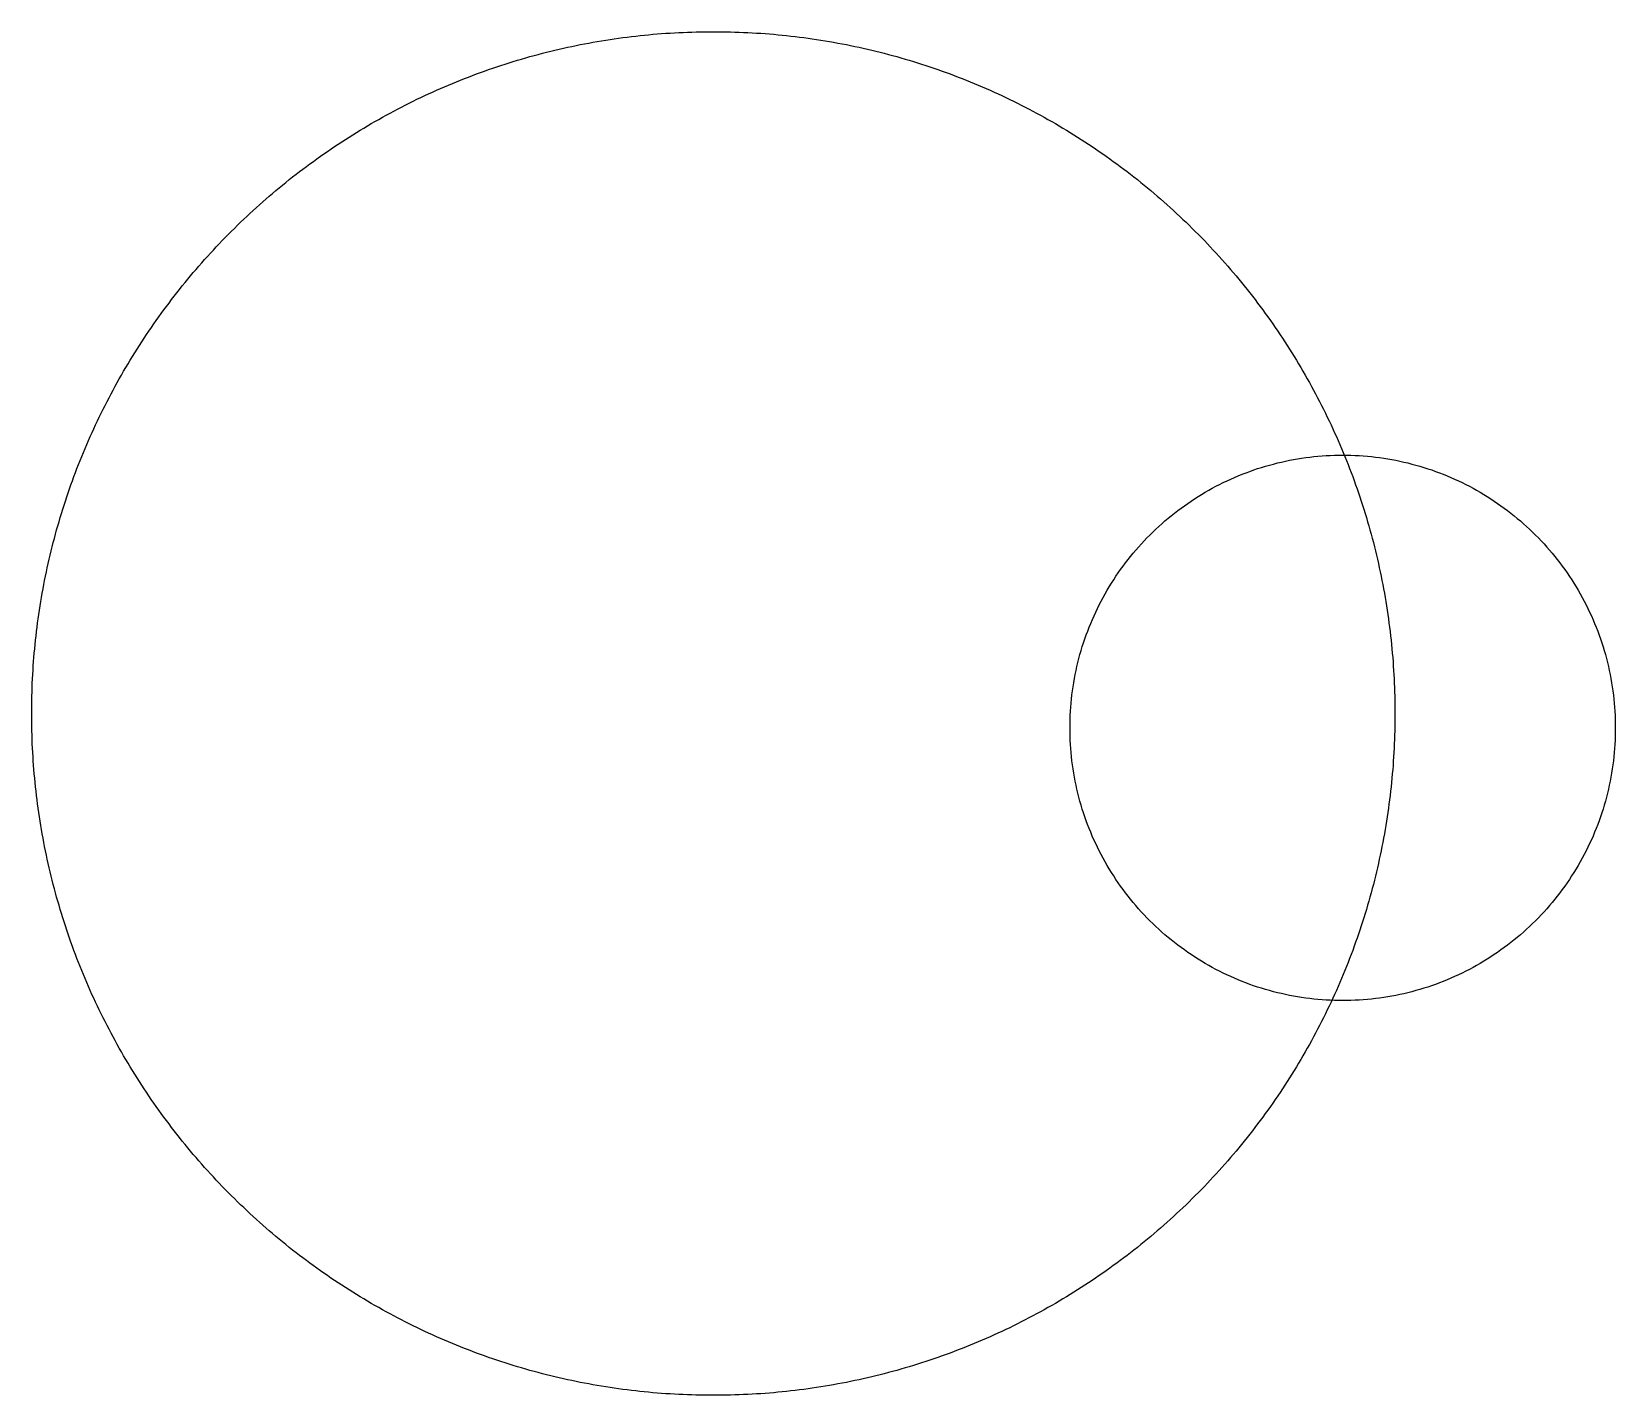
# Model space of a CAD drawing. Extents: x 0.4 to 13.3, y 0.4 to 11.5.
import ezdxf

# ---------------------------------------------------------------- set-up
doc = ezdxf.new("R2010")
doc.units = 0
doc.layers.add('Layer_1', color=7, linetype='CONTINUOUS')

msp = doc.modelspace()

# ---------------------------------------------------------------- linework, layer by layer
at = {"layer": 'Layer_1', "color": 1}
msp.add_lwpolyline([(11.536166, 5.98489), (11.536166, 5.98489)], dxfattribs=at)
at = {"layer": 'Layer_1', "color": 7}
msp.add_lwpolyline([(13.330499, 5.868052), (13.330499, 5.868052)], dxfattribs=at)
at = {"layer": 'Layer_1', "color": 1}
for points in [[(5.145672, 11.471471), (5.238036, 11.485505), (5.331147, 11.497264), (5.424947, 11.506686)], [(5.424947, 11.506686), (5.517793, 11.516013), (5.611314, 11.523051), (5.705452, 11.527743)], [(5.705452, 11.527743), (5.798494, 11.532381), (5.892138, 11.534728), (5.986331, 11.534728)], [(5.986331, 11.534728), (6.080619, 11.534728), (6.174357, 11.532376), (6.267491, 11.527729)], [(6.267491, 11.527729), (6.3617, 11.523028), (6.45529, 11.515978), (6.548205, 11.506637)], [(6.548205, 11.506637), (6.641897, 11.497217), (6.734903, 11.485466), (6.827162, 11.471445)], [(4.324181, 11.281534), (4.413352, 11.309489), (4.503492, 11.335254), (4.594538, 11.358766)], [(4.594538, 11.358766), (4.685098, 11.382153), (4.776554, 11.403311), (4.868844, 11.422179)], [(4.868844, 11.422179), (4.960321, 11.44088), (5.052617, 11.457331), (5.145672, 11.471471)], [(6.827162, 11.471445), (6.920241, 11.457298), (7.01256, 11.44084), (7.104059, 11.42213)], [(7.104059, 11.42213), (7.196223, 11.403284), (7.287556, 11.382153), (7.377994, 11.3588)], [(7.377994, 11.3588), (7.469079, 11.33528), (7.559257, 11.309505), (7.648465, 11.281539)], [(4.058047, 11.190574), (4.145735, 11.223068), (4.234468, 11.253409), (4.324181, 11.281534)], [(7.648465, 11.281539), (7.738126, 11.253431), (7.826808, 11.223109), (7.914446, 11.190637)], [(3.79695, 11.086172), (3.882884, 11.123103), (3.969938, 11.157925), (4.058047, 11.190574)], [(7.914446, 11.190637), (8.002598, 11.157975), (8.089694, 11.123138), (8.17567, 11.086191)], [(3.292567, 10.838296), (3.374363, 10.883792), (3.457429, 10.927281), (3.541699, 10.968694)], [(3.541699, 10.968694), (3.625611, 11.009932), (3.710717, 11.049114), (3.79695, 11.086172)], [(8.17567, 11.086191), (8.262042, 11.049073), (8.347282, 11.009827), (8.431326, 10.968516)], [(8.431326, 10.968516), (8.515513, 10.927135), (8.598498, 10.883684), (8.680216, 10.838229)], [(3.050327, 10.695396), (3.129751, 10.745005), (3.21052, 10.79266), (3.292567, 10.838296)], [(8.680216, 10.838229), (8.762248, 10.792599), (8.843002, 10.74495), (8.922412, 10.695348)], [(2.815735, 10.540483), (2.892537, 10.594036), (2.970757, 10.645696), (3.050327, 10.695396)], [(8.922412, 10.695348), (9.002021, 10.645622), (9.080278, 10.593934), (9.157116, 10.540351)], [(2.589238, 10.373896), (2.663269, 10.431279), (2.738791, 10.486831), (2.815735, 10.540483)], [(9.157116, 10.540351), (9.234007, 10.486732), (9.309476, 10.431216), (9.383457, 10.373871)], [(2.37122, 10.195917), (2.442349, 10.257037), (2.515045, 10.316386), (2.589238, 10.373896)], [(9.383457, 10.373871), (9.457638, 10.316369), (9.530323, 10.257029), (9.601442, 10.195918)], [(2.162618, 10.007331), (2.230541, 10.071918), (2.300097, 10.134803), (2.37122, 10.195917)], [(9.601442, 10.195918), (9.672581, 10.13479), (9.742154, 10.071889), (9.810092, 10.007286)], [(1.963937, 9.808652), (2.028486, 9.876533), (2.094736, 9.942782), (2.162618, 10.007331)], [(9.810092, 10.007286), (9.877973, 9.942736), (9.944222, 9.876486), (10.008771, 9.808604)], [(1.775305, 9.600001), (1.836433, 9.671141), (1.899333, 9.740714), (1.963937, 9.808652)], [(10.008771, 9.808604), (10.073358, 9.740682), (10.136243, 9.671125), (10.197357, 9.600003)], [(1.597352, 9.382016), (1.654853, 9.456198), (1.714194, 9.528882), (1.775305, 9.600001)], [(10.197357, 9.600003), (10.258477, 9.528873), (10.317826, 9.456177), (10.375335, 9.381984)], [(1.430872, 9.155675), (1.484491, 9.232566), (1.540007, 9.308036), (1.597352, 9.382016)], [(10.375335, 9.381984), (10.432719, 9.307953), (10.488271, 9.232431), (10.541923, 9.155486)], [(1.275875, 8.920971), (1.325601, 9.00058), (1.377289, 9.078837), (1.430872, 9.155675)], [(10.541923, 9.155486), (10.595475, 9.078685), (10.647135, 9.000465), (10.696835, 8.920895)], [(1.132994, 8.678775), (1.178624, 8.760807), (1.226273, 8.841562), (1.275875, 8.920971)], [(10.696835, 8.920895), (10.746444, 8.841471), (10.7941, 8.760702), (10.839736, 8.678654)], [(1.002707, 8.429885), (1.044088, 8.514072), (1.087539, 8.597058), (1.132994, 8.678775)], [(10.839736, 8.678654), (10.885232, 8.596858), (10.92872, 8.513792), (10.970134, 8.429522)], [(0.885032, 8.174228), (0.92215, 8.2606), (0.961397, 8.345841), (1.002707, 8.429885)], [(10.970134, 8.429522), (11.011372, 8.34561), (11.050553, 8.260505), (11.087612, 8.174272)], [(0.780586, 7.913005), (0.813248, 8.001157), (0.848085, 8.088253), (0.885032, 8.174228)], [(11.087612, 8.174272), (11.124542, 8.088337), (11.159364, 8.001283), (11.192013, 7.913175)], [(0.689685, 7.647024), (0.717793, 7.736685), (0.748115, 7.825367), (0.780586, 7.913005)], [(11.192013, 7.913175), (11.224507, 7.825486), (11.254848, 7.736754), (11.282973, 7.64704)], [(0.612424, 7.376553), (0.635944, 7.467637), (0.661718, 7.557815), (0.689685, 7.647024)], [(11.282973, 7.64704), (11.310928, 7.557869), (11.336693, 7.467729), (11.360205, 7.376683)], [(0.549094, 7.102618), (0.56794, 7.194782), (0.58907, 7.286114), (0.612424, 7.376553)], [(11.360205, 7.376683), (11.383592, 7.286123), (11.40475, 7.194667), (11.423618, 7.102377)], [(0.499779, 6.82572), (0.513925, 6.918799), (0.530384, 7.011118), (0.549094, 7.102618)], [(11.423618, 7.102377), (11.442319, 7.0109), (11.45877, 6.918604), (11.47291, 6.825549)], [(0.464587, 6.546763), (0.474007, 6.640456), (0.485757, 6.733461), (0.499779, 6.82572)], [(11.47291, 6.825549), (11.486944, 6.733185), (11.498702, 6.640074), (11.508125, 6.546274)], [(0.443495, 6.266049), (0.448195, 6.360258), (0.455245, 6.453849), (0.464587, 6.546763)], [(11.508125, 6.546274), (11.517451, 6.453428), (11.524489, 6.359907), (11.529182, 6.265769)], [(0.436496, 5.98489), (0.436496, 6.079177), (0.438847, 6.172915), (0.443495, 6.266049)], [(11.529182, 6.265769), (11.53382, 6.172727), (11.536166, 6.079083), (11.536166, 5.98489)], [(0.443481, 5.704011), (0.438843, 5.797052), (0.436496, 5.890697), (0.436496, 5.98489)], [(11.536166, 5.98489), (11.536166, 5.890602), (11.533815, 5.796864), (11.529168, 5.70373)], [(0.464538, 5.423506), (0.455211, 5.516352), (0.448173, 5.609873), (0.443481, 5.704011)], [(11.529168, 5.70373), (11.524467, 5.609521), (11.517417, 5.515931), (11.508076, 5.423017)], [(0.499753, 5.144231), (0.485718, 5.236595), (0.47396, 5.329706), (0.464538, 5.423506)], [(11.508076, 5.423017), (11.498656, 5.329324), (11.486905, 5.236319), (11.472883, 5.14406)], [(0.549045, 4.867403), (0.530344, 4.95888), (0.513893, 5.051176), (0.499753, 5.144231)], [(11.472883, 5.14406), (11.458737, 5.050981), (11.442279, 4.958662), (11.423569, 4.867163)], [(0.612457, 4.593098), (0.58907, 4.683657), (0.567912, 4.775113), (0.549045, 4.867403)], [(11.423569, 4.867163), (11.404723, 4.774999), (11.383592, 4.683666), (11.360239, 4.593228)], [(0.68969, 4.32274), (0.661735, 4.411912), (0.63597, 4.502052), (0.612457, 4.593098)], [(11.360239, 4.593228), (11.336719, 4.502143), (11.310944, 4.411965), (11.282978, 4.322757)], [(0.780649, 4.056606), (0.748156, 4.144294), (0.717815, 4.233027), (0.68969, 4.32274)], [(11.282978, 4.322757), (11.25487, 4.233096), (11.224548, 4.144414), (11.192076, 4.056776)], [(0.885051, 3.795509), (0.848121, 3.881443), (0.813299, 3.968497), (0.780649, 4.056606)], [(11.192076, 4.056776), (11.159414, 3.968624), (11.124577, 3.881528), (11.08763, 3.795553)], [(1.002529, 3.540259), (0.961291, 3.624171), (0.92211, 3.709276), (0.885051, 3.795509)], [(11.08763, 3.795553), (11.050513, 3.709181), (11.011266, 3.62394), (10.969956, 3.539896)], [(1.132927, 3.291127), (1.087431, 3.372923), (1.043943, 3.455989), (1.002529, 3.540259)], [(10.969956, 3.539896), (10.928575, 3.455709), (10.885124, 3.372724), (10.839668, 3.291006)], [(1.275827, 3.048886), (1.226218, 3.12831), (1.178563, 3.20908), (1.132927, 3.291127)], [(10.839668, 3.291006), (10.794039, 3.208974), (10.746389, 3.12822), (10.696788, 3.04881)], [(1.43074, 2.814295), (1.377187, 2.891097), (1.325527, 2.969317), (1.275827, 3.048886)], [(10.696788, 3.04881), (10.647062, 2.969201), (10.595374, 2.890944), (10.541791, 2.814106)], [(1.597327, 2.587798), (1.539944, 2.661828), (1.484392, 2.73735), (1.43074, 2.814295)], [(10.541791, 2.814106), (10.488172, 2.737215), (10.432656, 2.661746), (10.37531, 2.587766)], [(1.775306, 2.369779), (1.714185, 2.440909), (1.654836, 2.513604), (1.597327, 2.587798)], [(10.37531, 2.587766), (10.317809, 2.513584), (10.258469, 2.440899), (10.197358, 2.36978)], [(1.963891, 2.161178), (1.899304, 2.2291), (1.836419, 2.298657), (1.775306, 2.369779)], [(10.197358, 2.36978), (10.13623, 2.298641), (10.073329, 2.229068), (10.008726, 2.16113)], [(2.162571, 1.962496), (2.094689, 2.027046), (2.02844, 2.093295), (1.963891, 2.161178)], [(10.008726, 2.16113), (9.944176, 2.093249), (9.877927, 2.027), (9.810044, 1.962451)], [(2.371221, 1.773864), (2.300081, 1.834992), (2.230509, 1.897893), (2.162571, 1.962496)], [(9.810044, 1.962451), (9.742122, 1.897864), (9.672565, 1.834979), (9.601443, 1.773865)], [(2.589206, 1.595911), (2.515024, 1.653413), (2.44234, 1.712753), (2.371221, 1.773864)], [(9.601443, 1.773865), (9.530313, 1.712745), (9.457618, 1.653396), (9.383424, 1.595886)], [(2.815546, 1.429431), (2.738656, 1.48305), (2.663186, 1.538566), (2.589206, 1.595911)], [(9.383424, 1.595886), (9.309394, 1.538503), (9.233872, 1.482951), (9.156927, 1.429299)], [(3.050251, 1.274434), (2.970642, 1.32416), (2.892385, 1.375848), (2.815546, 1.429431)], [(9.156927, 1.429299), (9.080125, 1.375746), (9.001906, 1.324086), (8.922336, 1.274386)], [(3.292446, 1.131553), (3.210414, 1.177183), (3.12966, 1.224832), (3.050251, 1.274434)], [(8.922336, 1.274386), (8.842912, 1.224778), (8.762143, 1.177122), (8.680095, 1.131486)], [(3.541337, 1.001266), (3.45715, 1.042647), (3.374164, 1.086098), (3.292446, 1.131553)], [(8.680095, 1.131486), (8.598299, 1.08599), (8.515233, 1.042502), (8.430963, 1.001088)], [(3.796993, 0.883591), (3.710621, 0.920709), (3.62538, 0.959956), (3.541337, 1.001266)], [(8.430963, 1.001088), (8.347051, 0.95985), (8.261946, 0.920668), (8.175713, 0.88361)], [(4.058216, 0.779145), (3.970064, 0.811807), (3.882968, 0.846644), (3.796993, 0.883591)], [(4.324198, 0.688243), (4.234536, 0.716351), (4.145855, 0.746673), (4.058216, 0.779145)], [(7.914616, 0.779208), (7.826928, 0.746714), (7.738195, 0.716373), (7.648482, 0.688248)], [(8.175713, 0.88361), (8.089779, 0.84668), (8.002725, 0.811857), (7.914616, 0.779208)], [(4.594668, 0.610982), (4.503584, 0.634502), (4.413406, 0.660277), (4.324198, 0.688243)], [(7.648482, 0.688248), (7.55931, 0.660294), (7.46917, 0.634528), (7.378124, 0.611016)], [(4.868604, 0.547652), (4.776439, 0.566499), (4.685107, 0.587629), (4.594668, 0.610982)], [(5.145501, 0.498338), (5.052422, 0.512484), (4.960103, 0.528942), (4.868604, 0.547652)], [(7.103818, 0.547603), (7.012342, 0.528902), (6.920045, 0.512451), (6.82699, 0.498311)], [(7.378124, 0.611016), (7.287564, 0.587629), (7.196108, 0.566471), (7.103818, 0.547603)], [(5.424458, 0.463145), (5.330765, 0.472565), (5.23776, 0.484316), (5.145501, 0.498338)], [(5.705172, 0.442053), (5.610963, 0.446754), (5.517372, 0.453804), (5.424458, 0.463145)], [(5.986331, 0.435055), (5.892044, 0.435055), (5.798305, 0.437406), (5.705172, 0.442053)], [(6.267211, 0.442039), (6.174169, 0.437401), (6.080524, 0.435055), (5.986331, 0.435055)], [(6.547715, 0.463096), (6.454869, 0.45377), (6.361349, 0.446732), (6.267211, 0.442039)], [(6.82699, 0.498311), (6.734627, 0.484277), (6.641515, 0.472519), (6.547715, 0.463096)]]:
    msp.add_open_spline(points, degree=3, dxfattribs=at)
at = {"layer": 'Layer_1', "color": 7}
for points in [[(10.323541, 7.944436), (10.406552, 7.975918), (10.491943, 8.002564), (10.579369, 8.024031)], [(10.579369, 8.024031), (10.665464, 8.045172), (10.753534, 8.06129), (10.843249, 8.072057)], [(10.843249, 8.072057), (10.930886, 8.082575), (11.020093, 8.087987), (11.110564, 8.087987)], [(11.110564, 8.087987), (11.20111, 8.087987), (11.29039, 8.082566), (11.378097, 8.072031)], [(11.378097, 8.072031), (11.467785, 8.061258), (11.555828, 8.045137), (11.641899, 8.023997)], [(11.641899, 8.023997), (11.729471, 8.002488), (11.815001, 7.975782), (11.898143, 7.944226)], [(10.078906, 7.834214), (10.15777, 7.87568), (10.239434, 7.91254), (10.323541, 7.944436)], [(11.898143, 7.944226), (11.982155, 7.912339), (12.06373, 7.875499), (12.142509, 7.834063)], [(9.849584, 7.695329), (9.922944, 7.746049), (9.999506, 7.792466), (10.078906, 7.834214)], [(12.142509, 7.834063), (12.221833, 7.792341), (12.298324, 7.745958), (12.371617, 7.695279)], [(9.638569, 7.529814), (9.705428, 7.589082), (9.77589, 7.644377), (9.849584, 7.695329)], [(12.371617, 7.695279), (12.445306, 7.644326), (12.515763, 7.58903), (12.582618, 7.529762)], [(9.448855, 7.340106), (9.50823, 7.407081), (9.571592, 7.470441), (9.638569, 7.529814)], [(12.582618, 7.529762), (12.649593, 7.470387), (12.712953, 7.407025), (12.772326, 7.340048)], [(9.283337, 7.129104), (9.33429, 7.202794), (9.389586, 7.273251), (9.448855, 7.340106)], [(12.772326, 7.340048), (12.831594, 7.273188), (12.886889, 7.202726), (12.937841, 7.129032)], [(9.144553, 6.899996), (9.186276, 6.97932), (9.232658, 7.055811), (9.283337, 7.129104)], [(12.937841, 7.129032), (12.988561, 7.055673), (13.034978, 6.979111), (13.076726, 6.89971)], [(9.034391, 6.65563), (9.066277, 6.739643), (9.103117, 6.821217), (9.144553, 6.899996)], [(13.076726, 6.89971), (13.118192, 6.820846), (13.155052, 6.739182), (13.186948, 6.655076)], [(8.954619, 6.399386), (8.976129, 6.486959), (9.002834, 6.572488), (9.034391, 6.65563)], [(13.186948, 6.655076), (13.218429, 6.572064), (13.245075, 6.486674), (13.266543, 6.399248)], [(8.906585, 6.135585), (8.917358, 6.225273), (8.933479, 6.313316), (8.954619, 6.399386)], [(13.266543, 6.399248), (13.287683, 6.313152), (13.303802, 6.225082), (13.314569, 6.135367)], [(8.890629, 5.868052), (8.890629, 5.958598), (8.89605, 6.047878), (8.906585, 6.135585)], [(13.314569, 6.135367), (13.325087, 6.04773), (13.330499, 5.958523), (13.330499, 5.868052)], [(8.906559, 5.600738), (8.896041, 5.688375), (8.890629, 5.777582), (8.890629, 5.868052)], [(13.330499, 5.868052), (13.330499, 5.777507), (13.325078, 5.688227), (13.314543, 5.60052)], [(8.954585, 5.336857), (8.933445, 5.422953), (8.917326, 5.511023), (8.906559, 5.600738)], [(13.314543, 5.60052), (13.30377, 5.510832), (13.287649, 5.422789), (13.266509, 5.336719)], [(9.03418, 5.081029), (9.002699, 5.164041), (8.976053, 5.249431), (8.954585, 5.336857)], [(13.266509, 5.336719), (13.245, 5.249146), (13.218294, 5.163617), (13.186738, 5.080475)], [(9.144403, 4.836395), (9.102937, 4.915259), (9.066077, 4.996923), (9.03418, 5.081029)], [(13.186738, 5.080475), (13.154851, 4.996462), (13.118011, 4.914888), (13.076575, 4.836109)], [(9.283287, 4.607073), (9.232567, 4.680432), (9.186151, 4.756994), (9.144403, 4.836395)], [(13.076575, 4.836109), (13.034853, 4.756785), (12.98847, 4.680294), (12.937792, 4.607001)], [(9.448803, 4.396057), (9.389535, 4.462917), (9.334239, 4.533379), (9.283287, 4.607073)], [(12.937792, 4.607001), (12.886839, 4.533311), (12.831543, 4.462854), (12.772274, 4.395999)], [(9.638511, 4.206343), (9.571536, 4.265718), (9.508176, 4.32908), (9.448803, 4.396057)], [(12.772274, 4.395999), (12.712899, 4.329024), (12.649537, 4.265664), (12.58256, 4.206291)], [(9.849513, 4.040826), (9.775823, 4.091779), (9.705366, 4.147075), (9.638511, 4.206343)], [(12.58256, 4.206291), (12.515701, 4.147023), (12.445239, 4.091728), (12.371545, 4.040776)], [(10.07862, 3.902042), (9.999296, 3.943764), (9.922805, 3.990147), (9.849513, 4.040826)], [(12.371545, 4.040776), (12.298186, 3.990056), (12.221623, 3.943639), (12.142223, 3.901891)], [(10.322986, 3.791879), (10.238974, 3.823766), (10.1574, 3.860606), (10.07862, 3.902042)], [(12.142223, 3.901891), (12.063359, 3.860425), (11.981695, 3.823565), (11.897588, 3.791669)], [(10.57923, 3.712108), (10.491658, 3.733617), (10.406128, 3.760323), (10.322986, 3.791879)], [(11.897588, 3.791669), (11.814577, 3.760187), (11.729186, 3.733541), (11.64176, 3.712074)], [(10.843032, 3.664074), (10.753344, 3.674847), (10.665301, 3.690968), (10.57923, 3.712108)], [(11.110564, 3.648118), (11.020018, 3.648118), (10.930738, 3.653539), (10.843032, 3.664074)], [(11.377879, 3.664048), (11.290242, 3.65353), (11.201035, 3.648118), (11.110564, 3.648118)], [(11.64176, 3.712074), (11.555664, 3.690933), (11.467595, 3.674815), (11.377879, 3.664048)]]:
    msp.add_open_spline(points, degree=3, dxfattribs=at)

doc.saveas('drawing.dxf')
